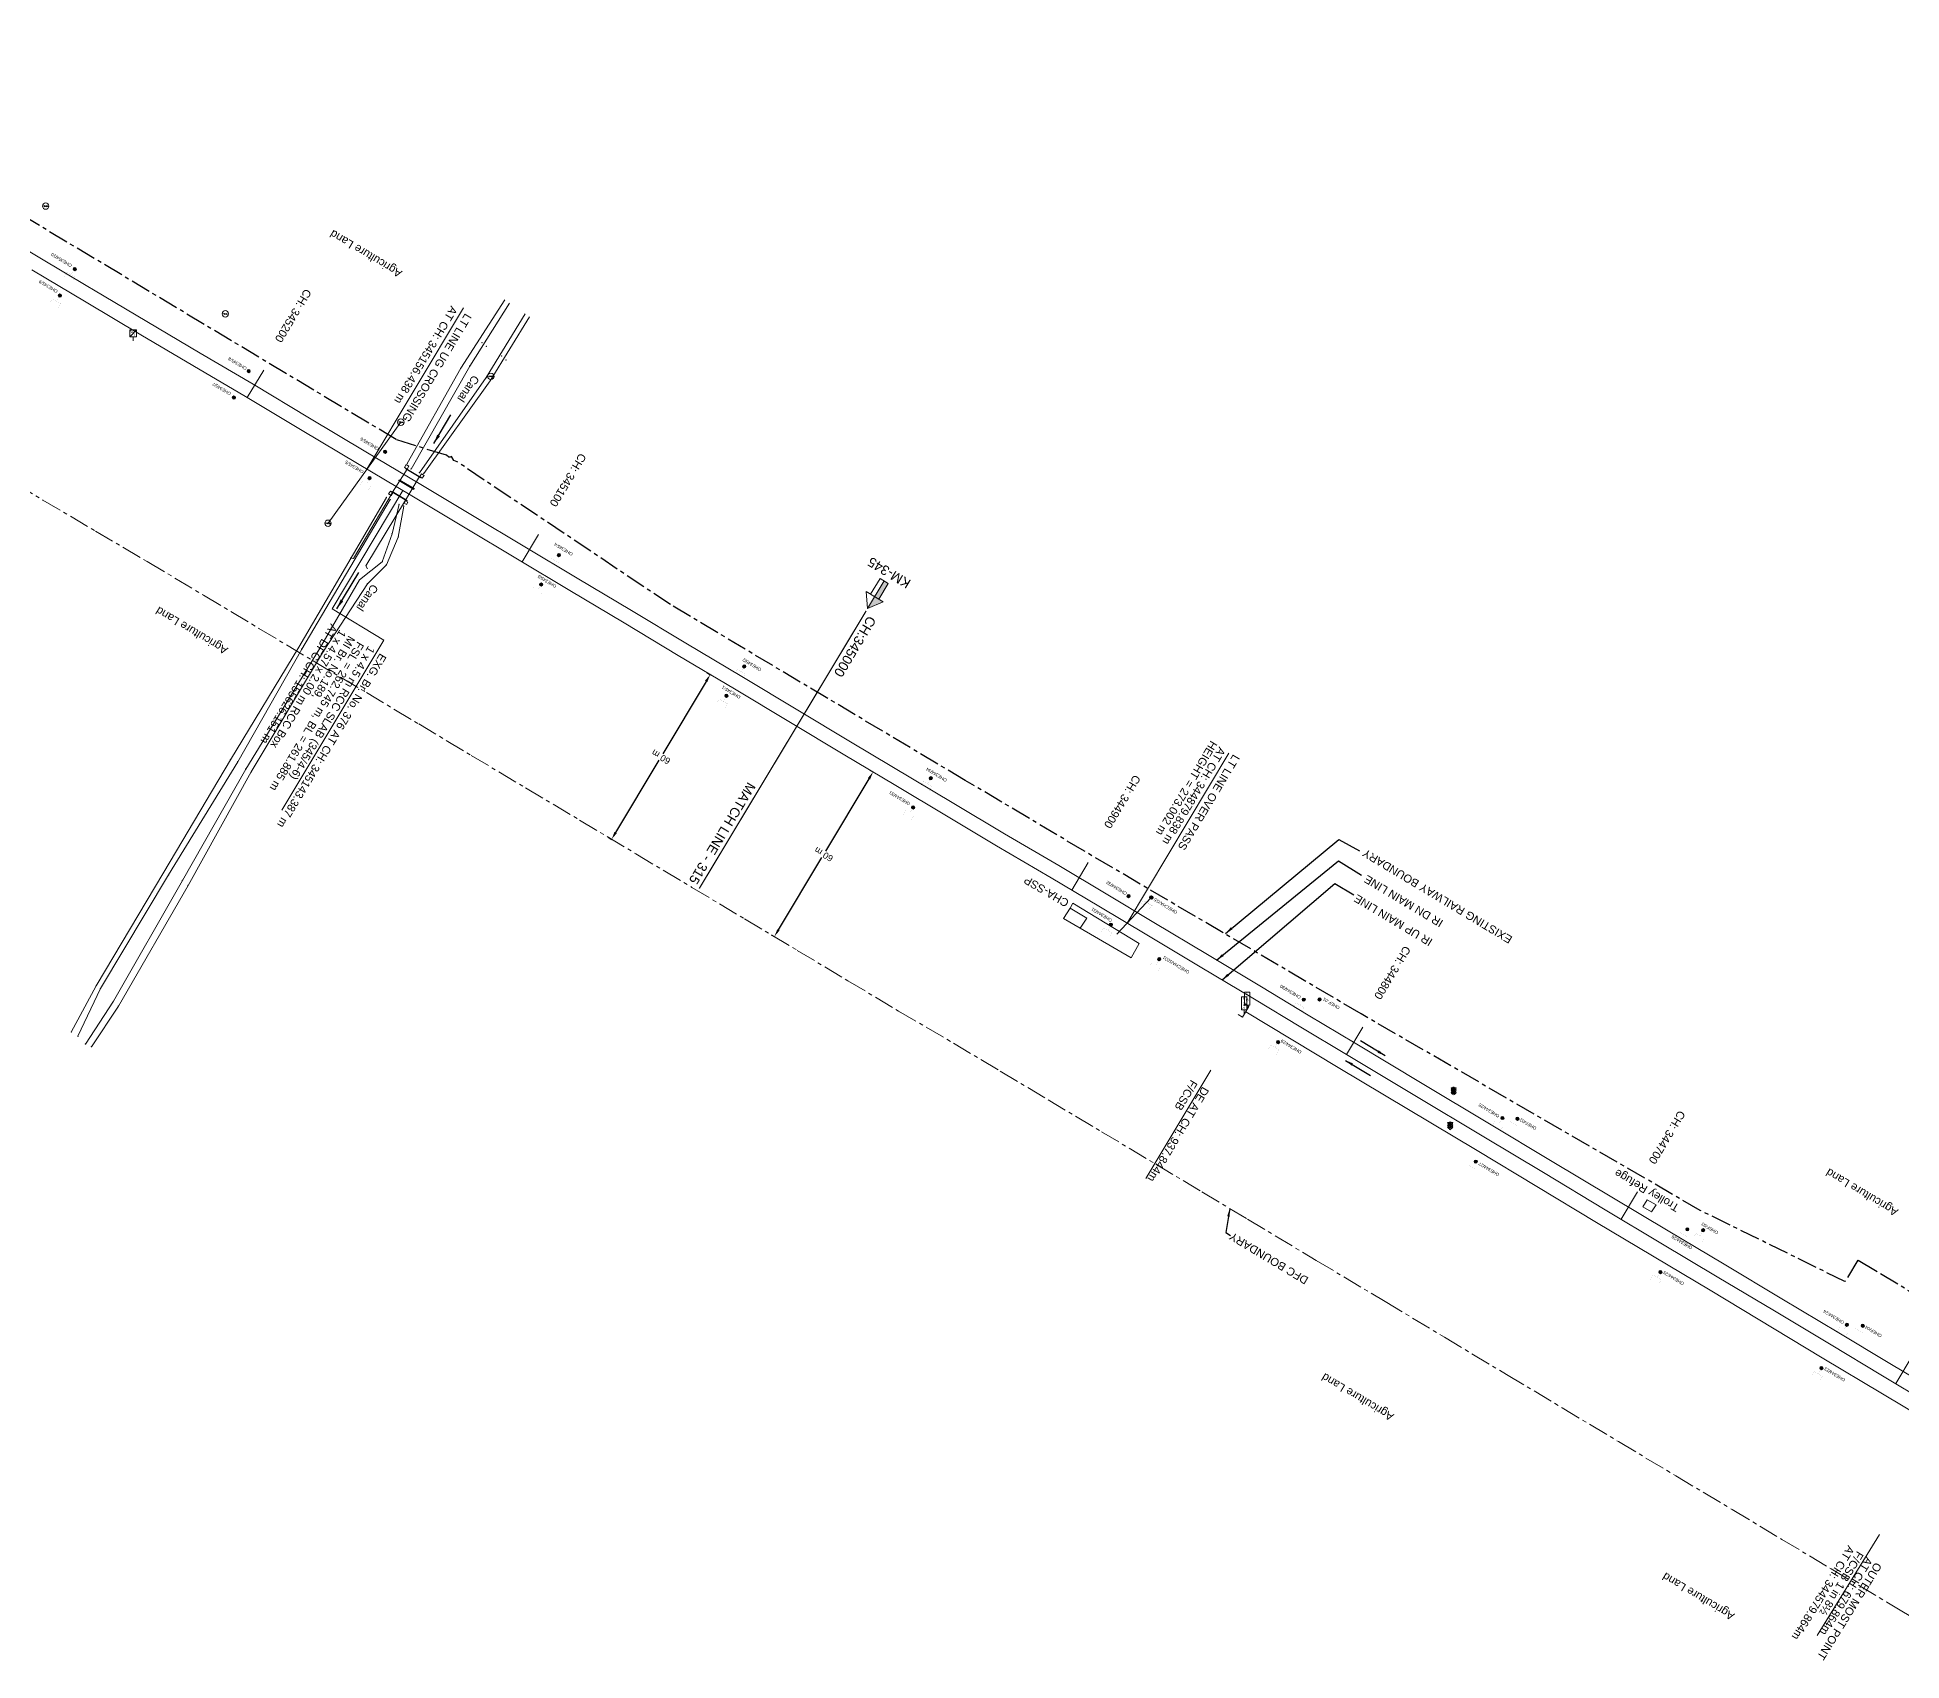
# Model space of a CAD drawing. Header units: metres. Extents: x 593168 to 611286, y 3401475 to 3412398.
# Drawn here: x 606736 to 607319, y 3403799 to 3404306 of the extents above; entities that cross this region are included whole.
import ezdxf
from ezdxf.enums import TextEntityAlignment as Align

# ---------------------------------------------------------------- set-up
doc = ezdxf.new("R2010")
doc.units = ezdxf.units.M
doc.header["$MEASUREMENT"] = 0
doc.linetypes.add('CENTER', pattern=[2, 1.25, -0.25, 0.25, -0.25])
doc.linetypes.add('PHANTOM2', pattern=[1.25, 0.625, -0.125, 0.125, -0.125, 0.125, -0.125])
doc.layers.get('Defpoints').update_dxf_attribs({"lineweight": 0})
for name, color, linetype, lineweight in [('BRIDGE DETAILS PLAN', 7, 'Continuous', 0), ('CANAL BOTTOM', 5, 'Continuous', 0), ('CANAL TOP', 5, 'Continuous', 0), ("CHAWAPAIL STN. SRJ's", 251, 'Continuous', 0), ('Culvert Parapet', 7, 'Continuous', 0), ('DFCC BOUNDARY', 6, 'CENTER', 0), ('Electric Pole', 251, 'Continuous', 0), ('Existing IR Chainage', 7, 'Continuous', 0), ('Existing IR Track', 7, 'Continuous', 0), ('Fence', 251, 'F-LINE', 0), ('Govt buliding', 251, 'Continuous', 0), ('HT & LT DETAILS IN PLAN', 7, 'Continuous', 0), ('KM STONE', 7, 'Continuous', 0), ('OHE MAST', 8, 'Continuous', 0), ('OHE MAST TEXT', 8, 'Continuous', 0), ('PROPOSED DFCC TRACK', 1, 'Continuous', 0), ('PWR_LINE', 134, 'POWER', 0), ('Retaining Wall', 251, 'Continuous', 0), ('SFL', 7, 'Continuous', 0), ('Side Details', 251, 'Continuous', 0), ('Sign Board', 251, 'Continuous', 0), ('SRJ13A', 251, 'Continuous', 0), ('STOP', 251, 'Continuous', 0), ('Text1', 251, 'Continuous', 0), ('Trolley Stand', 251, 'Continuous', 0), ('WL', 7, 'Continuous', 0)]:
    doc.layers.add(name, color=color, linetype=linetype, lineweight=lineweight)
doc.layers.add('Existing Railway Boundary', color=7, linetype='CENTER')
doc.layers.add('MATCH LINE', color=7, linetype='Continuous')
doc.styles.add('CUT-FILL', font='cut-fill.shx', dxfattribs={"height": 2})
doc.styles.get("Standard").update_dxf_attribs({"font": 'arial.ttf'})
doc.styles.add('Style-Arial', font='arial.ttf')
doc.linetypes.add('F-LINE', pattern='A,0.6,["X",Standard,S=0.3,R=0,X=0,Y=-0.15],0.1', length=0.7)
doc.linetypes.add('POWER', pattern='A,10,-0.2,[131,ltypeshp.shx,S=0.4,R=0,X=-0.2,Y=0],-0.2,[131,ltypeshp.shx,S=0.4,R=180,X=1.2,Y=0],-1.2,-0.2,[131,ltypeshp.shx,S=0.4,R=0,X=-0.2,Y=0],-0.2,[131,ltypeshp.shx,S=0.4,R=180,X=1.2,Y=0],-1.2,-0.2,[131,ltypeshp.shx,S=0.4,R=0,X=-0.2,Y=0],-0.2,[131,ltypeshp.shx,S=0.4,R=180,X=1.2,Y=0],-1.2', length=14.8)
doc.dimstyles.new('ISO-25', dxfattribs={"dimtxt": 2.5, "dimasz": 2.5, "dimexe": 1.25, "dimexo": 0.625, "dimtad": 1, "dimtxsty": 'Standard', "dimcen": 2.5, "dimadec": 0, "dimazin": 0, "dimtfac": 1, "dimtmove": 0, "dimatfit": 3, "dimfxl": 1, "dimarcsym": 0})
doc.dimstyles.get("Standard").update_dxf_attribs({"dimtxt": 2.5, "dimasz": 0.18, "dimexe": 0.18, "dimexo": 0.0625, "dimgap": 0.09, "dimtad": 0, "dimtih": 1, "dimtoh": 1, "dimdec": 3, "dimzin": 0, "dimdsep": 46, "dimtxsty": 'Standard', "dimcen": 0.09, "dimaunit": 1, "dimadec": 4, "dimazin": 0, "dimtfac": 1, "dimtdec": 3, "dimtofl": 0, "dimtmove": 0, "dimatfit": 3, "dimfxl": 1, "dimtolj": 1, "dimtzin": 0, "dimarcsym": 0})

# ---------------------------------------------------------------- blocks, each defined once
blk = doc.blocks.new('EP')
blk.add_hatch(color=8).paths.add_polyline_path([(-0.21, -0.05), (-0.21, 0.16), (-0.93, -0.01), (-0.31, 0.07), (-0.31, -0.19), (0.31, 0), (0.31, -0.24), (0.94, -0.01), (0.41, -0.1), (0.43, 0.15)])
at = {"color": 8}
for p, q in [((-0.93, -0.01), (-0.21, 0.16)), ((-0.31, 0.07), (-0.93, -0.01)), ((-0.31, -0.19), (-0.31, 0.07)), ((0.31, 0), (-0.31, -0.19)), ((-0.21, 0.16), (-0.21, -0.05)), ((-0.21, -0.05), (0.43, 0.15)), ((0.31, -0.24), (0.31, 0)), ((0.43, 0.15), (0.41, -0.1)), ((0.94, -0.01), (0.31, -0.24)), ((0.41, -0.1), (0.94, -0.01))]:
    blk.add_line(p, q, dxfattribs=at)
blk.add_circle((0, 0), 1, dxfattribs=at)
blk = doc.blocks.new('SIG')
for color, points in [(1, [(-0.22, 0.42, 0.180295), (-0.01, 0.33, -0.00255), (0.01, 0.33, -0.00255), (0.02, 0.33, 0.180295), (0.23, 0.42, -0.002654), (0.25, 0.44, 0.184495), (0.33, 0.65, 1.000001), (-0.32, 0.65, 0.184495), (-0.24, 0.44, -0.002654)]), (2, [(0.23, -0.23, -0.002654), (0.25, -0.21, 0.184495), (0.33, 0.01, 1.000001), (-0.32, 0.01, 0.184495), (-0.24, -0.21, -0.002654), (-0.22, -0.23, 0.180295), (-0.01, -0.32, -0.00255), (0.01, -0.32, -0.00255), (0.02, -0.32, 0.180295)]), (3, [(0.23, -0.88, -0.002654), (0.25, -0.86, 0.184495), (0.33, -0.64, 1.000001), (-0.32, -0.64, 0.184495), (-0.24, -0.86, -0.002654), (-0.22, -0.88, 0.395599)])]:
    blk.add_hatch(color=color).paths.add_polyline_path(points)
for p, q in [((-0.31, 0.98), (-0.32, -0.9)), ((0.33, -0.9), (0.32, 0.98))]:
    blk.add_line(p, q)
for points in [[(-0.31, 0.98), (-0.81, 0.98, 0.198758), (-0.42, 0.41, 0.003814), (-0.31, 0.39, 0.003814)], [(-0.31, 0.33), (-0.81, 0.33, 0.198758), (-0.42, -0.23, 0.003727), (-0.32, -0.26, 0.003727)], [(0.32, 0.98), (0.82, 0.98, -0.198758), (0.44, 0.41, -0.003814), (0.32, 0.39, -0.003814)], [(0.32, 0.33), (0.82, 0.33, -0.198758), (0.44, -0.23, -0.003727), (0.33, -0.26, -0.003727)], [(-0.32, -0.32), (-0.81, -0.32, 0.198758), (-0.42, -0.88, 0.003639), (-0.32, -0.9)], [(0.33, -0.32), (0.82, -0.32, -0.198758), (0.44, -0.88, -0.003639), (0.33, -0.9)]]:
    blk.add_lwpolyline(points, format="xyb")
for centre, radius, start, end in [((0.01, 0.91), 0.324, 12.40488, 167.59512), ((0.01, 0.81), 0.357, 27.75781, 152.24219), ((0.01, -0.9), 0.324, 181.45715, 358.54285)]:
    blk.add_arc(centre, radius, start, end)
blk = doc.blocks.new('STOP')
at = {"layer": 'SRJ13A'}
blk.add_lwpolyline([(0.84, 5.38), (-0.84, 5.38), (-0.84, 1.32), (0.84, 1.32)], close=True, dxfattribs=at)
blk.add_lwpolyline([(0, 1.32), (0, 0)], dxfattribs=at)
at = {"layer": 'SRJ13A', "style": 'CUT-FILL'}
for s, p in [('P', (0.13, 2.3)), ('O', (0.37, 3.27)), ('S', (0.27, 5.16)), ('T', (0.31, 4.2))]:
    blk.add_text(s, height=0.739, rotation=180, dxfattribs=at).set_placement(p)
blk = doc.blocks.new('WL')
at = {"layer": 'WL'}
for p, q in [((1.07, 3.42), (-1.06, 3.42)), ((-1.06, 3.42), (-1.06, 1.29)), ((-1.06, 1.29), (1.07, 1.29)), ((0, 1.29), (0, 0)), ((1.07, 1.29), (1.07, 3.42))]:
    blk.add_line(p, q, dxfattribs=at)
blk.add_lwpolyline([(-1.06, 1.29), (1.07, 3.42)], dxfattribs=at)
at = {"layer": 'WL', "style": 'CUT-FILL'}
for s, p in [('W', (-0.08, 3.25)), ('L', (0.61, 2.26))]:
    blk.add_text(s, height=0.739, rotation=180, dxfattribs=at).set_placement(p)
blk = doc.blocks.new('KM POST PLAN')
h = blk.add_hatch(color=256)
h.dxf.hatch_style = 1
h.paths.add_polyline_path([(0, -8.5), (-3, -8.5), (-3, -20), (0, -20)])
h.paths.add_polyline_path([(0, -8.5), (0, 0), (-6.3, -8.5)])
for points in [[(0, 0), (-6.3, -8.5), (6.3, -8.5)], [(0, 0), (0, -20)], [(0, 0), (6.3, -8.5)], [(3, -8.5), (3, -20), (-3, -20), (-3, -8.5)]]:
    blk.add_lwpolyline(points)
at = {"style": 'Style-Arial'}
blk.add_attdef('KM-POST', text='', height=6, dxfattribs=at).set_placement((0, -26, -263.9), align=Align.MIDDLE_CENTER)
blk = doc.blocks.new('OHE MAST')
h = blk.add_hatch(color=256)
h.dxf.hatch_style = 1
edge = h.paths.add_edge_path()
edge.add_arc((0, 0), 0.514, 0, 360)
at = {"const_width": 0.01}
for points in [[(1.5, 3.5), (1.5, 2), (-1.5, 2), (-1.5, 3.5)], [(0, 2), (0, 0)]]:
    blk.add_lwpolyline(points, dxfattribs=at)
blk.add_circle((0, 0), 0.514)
blk = doc.blocks.new('*D154')
at = {"layer": 'Defpoints', "color": 0, "linetype": 'ByBlock', "ltscale": 5, "transparency": 16777216}
for p in [(606996.28, 3404077.23), (606997.37, 3404076.58), (606965.45, 3404025.75)]:
    blk.add_point(p, dxfattribs=at)
at = {"layer": 'DFCC BOUNDARY', "color": 0, "linetype": 'ByBlock', "lineweight": -2, "ltscale": 5, "transparency": 16777216}
for p, q in [((606996.08, 3404074.43), (606982.54, 3404051.82)), ((606996.39, 3404077.16), (606997.47, 3404076.51)), ((606967.82, 3404027.25), (606981.36, 3404049.86)), ((606965.56, 3404025.69), (606966.64, 3404025.04))]:
    blk.add_line(p, q, dxfattribs=at)
at = {"layer": 'DFCC BOUNDARY', "color": 0, "linetype": 'ByBlock', "ltscale": 5, "transparency": 16777216}
for points in [[(606995.72, 3404074.65), (606996.44, 3404074.22), (606997.37, 3404076.58)], [(606967.46, 3404027.46), (606968.17, 3404027.04), (606966.53, 3404025.11)]]:
    blk.add_solid(points, dxfattribs=at)
at = {"layer": 'DFCC BOUNDARY', "color": 0, "linetype": 'ByBlock', "ltscale": 5, "transparency": 16777216, "insert": (606981.95, 3404050.84), "char_height": 2, "attachment_point": 5, "rotation": 149, "style": 'Style-Arial'}
blk.add_mtext('\\A1;60 m', dxfattribs=at)
blk = doc.blocks.new('TerminatorOpen_0.5')
at = {"color": 0, "linetype": 'ByBlock', "lineweight": -2}
for q in [(-1, 0.25), (-1, 0), (-1, -0.25)]:
    blk.add_line((0, 0), q, dxfattribs=at)
blk = doc.blocks.new('*D155')
at = {"layer": 'Defpoints', "color": 0, "linetype": 'ByBlock', "ltscale": 5, "transparency": 16777216}
for p in [(606945.3, 3404107.74), (606946.52, 3404107.01), (606914.49, 3404056.26)]:
    blk.add_point(p, dxfattribs=at)
at = {"layer": 'DFCC BOUNDARY', "color": 0, "linetype": 'ByBlock', "lineweight": -2, "ltscale": 5, "transparency": 16777216}
for p, q in [((606945.23, 3404104.87), (606931.7, 3404082.25)), ((606945.4, 3404107.68), (606946.62, 3404106.95)), ((606916.99, 3404057.67), (606930.52, 3404080.29)), ((606914.59, 3404056.19), (606915.81, 3404055.46))]:
    blk.add_line(p, q, dxfattribs=at)
at = {"layer": 'DFCC BOUNDARY', "color": 0, "linetype": 'ByBlock', "ltscale": 5, "transparency": 16777216}
for points in [[(606944.88, 3404105.08), (606945.59, 3404104.65), (606946.52, 3404107.01)], [(606916.63, 3404057.89), (606917.35, 3404057.46), (606915.71, 3404055.53)]]:
    blk.add_solid(points, dxfattribs=at)
at = {"layer": 'DFCC BOUNDARY', "color": 0, "linetype": 'ByBlock', "ltscale": 5, "transparency": 16777216, "insert": (606931.11, 3404081.27), "char_height": 2, "attachment_point": 5, "rotation": 149, "style": 'Style-Arial'}
blk.add_mtext('\\A1;60 m', dxfattribs=at)

msp = doc.modelspace()

# ---------------------------------------------------------------- linework, layer by layer
at = {"layer": 'BRIDGE DETAILS PLAN', "lineweight": 13}
msp.add_lwpolyline([(606850.4887, 3404164.4465), (606828.4361, 3404127.5706), (606844.5321, 3404117.7614), (606812.7417, 3404064.6021)], dxfattribs=at)
at = {"layer": 'CANAL BOTTOM'}
for points in [[(606853.0886, 3404171.1836, 262.7101), (606871.3907, 3404203.3464, 262.4432), (606883.8477, 3404223.0271, 262.4676)], [(606855.6864, 3404170.035, 262.6491), (606876.5534, 3404199.7779, 262.5462), (606888.7017, 3404219.6741, 262.4959)], [(606846.5563, 3404161.6711, 262.2623), (606818.9348, 3404114.9257, 262.4632), (606798.9259, 3404079.732, 262.3012), (606777.3161, 3404044.3999, 261.9603), (606756.0376, 3404008.874, 262.4892), (606749.0021, 3403994.0158, 262.3152)], [(606751.3481, 3403991.5593, 262.2683), (606760.083, 3404004.9279, 262.2523), (606781.6394, 3404042.6789, 262.1963), (606801.4487, 3404077.4698, 262.2413), (606824.4342, 3404115.0693, 262.3842), (606837.0037, 3404136.6225, 262.3722), (606844.0501, 3404142.2102, 262.4552), (606847.1526, 3404150.9812, 262.5292), (606849.3148, 3404160.2149, 262.0113)]]:
    msp.add_polyline3d(points, dxfattribs=at)
for p in [(606876.5959, 3404209.5365, 262.5108), (606871.391, 3404203.346, 262.443), (606881.3909, 3404206.5195, 262.4938), (606876.553, 3404199.778, 262.546), (606853.089, 3404171.184, 262.71), (606855.686, 3404170.035, 262.649), (606846.556, 3404161.671, 262.262), (606849.315, 3404160.215, 262.011), (606847.153, 3404150.981, 262.529), (606844.05, 3404142.21, 262.455), (606837.004, 3404136.622, 262.372), (606824.434, 3404115.069, 262.384), (606818.935, 3404114.926, 262.463), (606798.926, 3404079.732, 262.301), (606801.449, 3404077.47, 262.241), (606777.316, 3404044.4, 261.96), (606781.639, 3404042.679, 262.196), (606756.038, 3404008.874, 262.489), (606760.083, 3404004.928, 262.252), (606749.002, 3403994.016, 262.315), (606751.348, 3403991.559, 262.268)]:
    msp.add_point(p, dxfattribs=at)
at = {"layer": 'CANAL TOP'}
for points in [[(606851.847, 3404172.9638, 263.8038), (606868.5769, 3404202.6731, 263.283), (606882.3429, 3404224.0667, 263.3042)], [(606890.0961, 3404218.7108, 263.3865), (606877.7437, 3404198.7348, 263.4279), (606856.9989, 3404169.8216, 263.8868)], [(606746.9285, 3403995.3161, 263.078), (606754.6742, 3404009.7292, 263.217), (606775.85, 3404045.3012, 263.108), (606796.6219, 3404080.3647, 264.2857), (606817.9819, 3404115.5427, 263.077), (606845.3749, 3404162.3319, 263.5609)], [(606850.7577, 3404159.6123, 263.7478), (606849.0811, 3404149.957, 263.6169), (606845.3456, 3404141.2798, 263.3709), (606839.4455, 3404135.3742, 263.131), (606825.7169, 3404114.2536, 263.3199), (606803.1258, 3404076.5786, 263.149), (606783.4351, 3404041.1008, 263.158), (606761.7057, 3404003.4121, 263.225), (606753.2171, 3403990.7047, 263.124)]]:
    msp.add_polyline3d(points, dxfattribs=at)
for p in [(606875.2499, 3404210.6295, 263.3448), (606868.577, 3404202.673, 263.283), (606882.7079, 3404205.2785, 263.3908), (606877.744, 3404198.735, 263.428), (606851.847, 3404172.964, 263.804), (606856.999, 3404169.822, 263.887), (606845.375, 3404162.332, 263.561), (606850.758, 3404159.612, 263.748), (606849.081, 3404149.957, 263.617), (606845.346, 3404141.28, 263.371), (606839.445, 3404135.374, 263.131), (606817.982, 3404115.543, 263.077), (606825.717, 3404114.254, 263.32), (606796.622, 3404080.365, 264.286), (606803.126, 3404076.579, 263.149), (606775.85, 3404045.301, 263.108), (606783.435, 3404041.101, 263.158), (606754.674, 3404009.729, 263.217), (606761.656, 3404003.47, 263.225), (606746.928, 3403995.316, 263.078), (606753.217, 3403990.705, 263.124)]:
    msp.add_point(p, dxfattribs=at)
at = {"layer": "CHAWAPAIL STN. SRJ's", "lineweight": 13, "flags": 128}
for points in [[(607102.8612, 3403983.4422), (607082.5366, 3403949.5198)], [(607311.7307, 3403838.378), (607292.2085, 3403806.7946)]]:
    msp.add_lwpolyline(points, dxfattribs=at)
at = {"layer": 'Culvert Parapet'}
for points in [[(606853.9398, 3404164.8979, 264.4976), (606849.2455, 3404167.6944, 264.5076), (606849.2052, 3404167.613, 264.5136), (606853.8995, 3404164.8166, 264.5136)], [(606849.3645, 3404167.8462, 264.5216), (606849.3131, 3404167.7632, 264.5356), (606853.9912, 3404164.981, 264.5316), (606854.0431, 3404165.0649, 264.5316)], [(606851.4377, 3404171.3763, 264.5196), (606856.1137, 3404168.5643, 264.5196), (606856.0866, 3404168.4936, 264.5266), (606851.4107, 3404171.3056, 264.5266)], [(606847.1088, 3404164.1328, 264.5206), (606851.8238, 3404161.3608, 264.5276), (606851.7709, 3404161.2816, 264.5276), (606847.0559, 3404164.0536, 264.5276)]]:
    msp.add_polyline3d(points, close=True, dxfattribs=at)
at = {"layer": 'DFCC BOUNDARY', "ltscale": 5}
msp.add_lwpolyline([(606720.8209, 3404171.7948), (606738.032, 3404161.5049), (606754.4588, 3404151.8286), (606770.6828, 3404142.2717), (606788.2286, 3404131.7739), (606805.5464, 3404121.4125), (606822.4766, 3404111.2879), (606839.1257, 3404101.3314), (606855.4631, 3404091.5513), (606871.8621, 3404081.7343), (606888.8332, 3404071.5938), (606905.7134, 3404061.5076), (606923.2588, 3404051.008), (606940.8076, 3404040.5065), (606957.2155, 3404030.6871), (606973.682, 3404020.8228), (606989.5023, 3404011.3549), (607005.3469, 3404001.8725), (607022.4677, 3403991.8537), (607037.0785, 3403983.1129), (607052.0493, 3403974.1564), (607068.7404, 3403964.1743), (607085.6398, 3403954.0672), (607100.1048, 3403945.3761), (607114.343, 3403936.8211), (607135.7938, 3403923.9723), (607157.2705, 3403911.1079), (607175.8524, 3403899.956), (607195.2337, 3403888.3243), (607212.5764, 3403877.9315), (607230.2018, 3403867.3693), (607248.0969, 3403856.6673), (607265.7572, 3403846.1057), (607281.2413, 3403836.8167), (607296.6244, 3403827.5882), (607314.0229, 3403817.1971), (607317.1885, 3403815.2975), (607330.6606, 3403807.2131)], dxfattribs=at)
at = {"layer": 'Existing IR Chainage', "color": 7, "linetype": 'Continuous', "lineweight": 13, "flags": 128}
for points in [[(606807.0409, 3404202.0908), (606801.9067, 3404193.5095)], [(606892.858, 3404150.7496), (606887.7217, 3404142.1695)], [(606981.2456, 3404103.7109), (606973.5427, 3404090.8398)], [(607064.5797, 3404048.2306), (607059.4459, 3404039.649)], [(607150.3698, 3403996.8384), (607145.2312, 3403988.2597)], [(607236.139, 3403945.4181), (607230.9987, 3403936.8404)], [(607321.9336, 3403894.035), (607316.7893, 3403885.4598)]]:
    msp.add_lwpolyline(points, dxfattribs=at)
at = {"layer": 'Existing IR Track', "color": 0, "lineweight": 15, "flags": 128}
for points in [[(607329.6373, 3403882.9976), (607314.4109, 3403892.1216), (607298.9853, 3403901.365), (607281.196, 3403912.0126), (607263.2503, 3403922.7539), (607245.7162, 3403933.2433), (607228.1195, 3403943.7703), (607209.0107, 3403955.2226), (607189.9119, 3403966.6689), (607168.9044, 3403979.2562), (607147.9066, 3403991.8377), (607133.2853, 3404000.6178), (607118.6892, 3404009.3827), (607101.8229, 3404019.4901), (607085.0603, 3404029.5353), (607070.19, 3404038.4603), (607055.3849, 3404047.3463), (607038.4479, 3404057.235), (607022.6227, 3404066.7002), (606990.3534, 3404086.0148), (606973.8707, 3404095.8774), (606956.3731, 3404106.3499), (606938.8611, 3404116.831), (606921.9173, 3404126.9614), (606904.9677, 3404137.0952), (606888.5907, 3404146.8965), (606872.2342, 3404156.6856), (606855.5826, 3404166.6495), (606838.9525, 3404176.6006), (606821.3431, 3404187.1261), (606803.7179, 3404197.6609), (606787.2278, 3404207.3984), (606753.9053, 3404227.1412), (606752.13, 3404228.1964), (606737.111, 3404237.1766), (606720.2724, 3404247.2487)], [(607327.4402, 3403879.0702), (607312.1075, 3403888.2684), (607296.5881, 3403897.5786), (607278.8925, 3403908.1613), (607260.9973, 3403918.8633), (607243.4181, 3403929.3978), (607226.0755, 3403939.7906), (607206.7278, 3403951.4021), (607188.1459, 3403962.5541), (607166.6254, 3403975.4447), (607145.2096, 3403988.2726), (607131.0063, 3403996.8065), (607116.489, 3404005.5292), (607099.5371, 3404015.6676), (607082.8452, 3404025.6502), (607067.8825, 3404034.6019), (607053.0219, 3404043.4921), (607035.9053, 3404053.5085), (607020.3138, 3404062.8394), (607004.4934, 3404072.3073), (606988.0495, 3404082.1581), (606971.619, 3404091.9911), (606954.0687, 3404102.4935), (606936.5233, 3404112.993), (606919.6089, 3404123.0997), (606902.6378, 3404133.2402), (606886.2811, 3404143.0319), (606869.9437, 3404152.812), (606853.2714, 3404162.7824), (606836.3412, 3404172.907), (606819.0343, 3404183.2619), (606801.3124, 3404193.865), (606784.9115, 3404203.5261), (606768.6531, 3404213.1032), (606751.6097, 3404223.2928), (606734.6216, 3404233.4494)]]:
    msp.add_lwpolyline(points, dxfattribs=at)
at = {"layer": 'Existing IR Track', "color": 0, "flags": 128}
for points in [[(607111.4443, 3404000.8065), (607112.784, 3404000.0038), (607114.7559, 3404003.295), (607113.4162, 3404004.0977)], [(607331.5395, 3403871.0433), (607293.8661, 3403893.5287), (607258.8116, 3403914.642), (607223.3045, 3403935.8333), (607186.0306, 3403958.2807), (607142.6682, 3403984.2581), (607113.77, 3404001.6494)]]:
    msp.add_lwpolyline(points, dxfattribs=at)
at = {"layer": 'Existing Railway Boundary', "ltscale": 5}
for points in [[(607300.9292, 3403917.3459), (607255.7513, 3403939.5871), (607149.7997, 3404000.993), (607063.3879, 3404051.7853), (607026.1732, 3404073.9067), (606934.104, 3404128.8287), (606867.4164, 3404173.4685), (606866.4237, 3404173.8929), (606865.6608, 3404175.156), (606865.2849, 3404174.9186), (606864.8437, 3404174.9168), (606864.0786, 3404175.4747), (606848.438, 3404180.3848), (606638.9131, 3404306.0748)], [(607385.7139, 3403875.6061), (607375.3991, 3403881.7936), (607358.6952, 3403891.8174), (607341.2919, 3403902.2114), (607325.9819, 3403911.3959), (607310.4466, 3403920.7156), (607304.9288, 3403924.0155), (607300.9292, 3403917.3459)]]:
    msp.add_lwpolyline(points, dxfattribs=at)
at = {"layer": 'Fence'}
msp.add_lwpolyline([(607058.8944, 3404033.977), (607059.7477, 3404035.6145), (607080.5115, 3404022.9925), (607078.0119, 3404018.4805), (607062.029, 3404027.7591)], dxfattribs=at)
at = {"layer": 'Govt buliding', "color": 7, "lineweight": 0}
msp.add_polyline3d([(607064.1086, 3404030.9127, 263.3639), (607062.029, 3404027.7591, 263.3959), (607056.8148, 3404030.8233, 267.1708), (607058.8944, 3404033.977, 267.1388)], close=True, dxfattribs=at)
at = {"layer": 'HT & LT DETAILS IN PLAN', "lineweight": 13, "flags": 128}
for points in [[(606839.289, 3404171.1441), (606869.4384, 3404221.5592)], [(606839.289, 3404171.1441), (606869.4384, 3404221.5592)], [(607076.748, 3404029.298), (607108.5169, 3404082.3999)], [(607076.748, 3404029.298), (607108.5169, 3404082.3999)]]:
    msp.add_lwpolyline(points, dxfattribs=at)
at = {"layer": 'MATCH LINE', "linetype": 'PHANTOM2', "ltscale": 15, "const_width": 0.4}
msp.add_lwpolyline([(606995.2012, 3404126.8578), (606943.0789, 3404040.145)], dxfattribs=at)
at = {"layer": 'PROPOSED DFCC TRACK', "linetype": 'Continuous', "flags": 128}
for points, elevation in [([(606847.2986, 3404163.9109), (606835.1055, 3404143.28), (606834.0615, 3404143.4136)], 264.0277), ([(606851.3182, 3404161.4237), (606838.9035, 3404140.9282), (606839.4806, 3404140.048)], 263.5559)]:
    msp.add_lwpolyline(points, dxfattribs=dict(at, elevation=elevation))
at = {"layer": 'PWR_LINE', "elevation": 265.1694, "flags": 128}
msp.add_lwpolyline([(606827.1269, 3404154.2571), (606849.8702, 3404185.8369)], dxfattribs=at)
msp.add_lwpolyline([(606827.1269, 3404154.2571), (606849.8702, 3404185.8369)], dxfattribs=at)
at = {"layer": 'PWR_LINE', "flags": 128}
msp.add_lwpolyline([(607073.5365, 3404025.9143), (607084.2018, 3404037.3601)], dxfattribs=at)
msp.add_lwpolyline([(607073.5365, 3404025.9143), (607084.2018, 3404037.3601)], dxfattribs=at)
at = {"layer": 'Retaining Wall'}
for points in [[(606851.552, 3404172.6073, 264.1067), (606852.3747, 3404172.1271, 264.1327), (606851.8348, 3404171.202, 264.1137), (606851.0118, 3404171.6824, 264.1137)], [(606857.1028, 3404169.2002, 264.1187), (606856.3635, 3404169.7028, 264.1257), (606855.7644, 3404168.8301, 264.1247), (606856.5037, 3404168.3275, 264.1247)], [(606846.0457, 3404163.4578, 264.1157), (606846.8242, 3404162.9034, 264.1557), (606847.4037, 3404163.745, 264.1627), (606846.6245, 3404164.3, 264.1627)], [(606851.6012, 3404160.1044, 264.0277), (606850.9068, 3404160.537, 264.0287), (606851.3504, 3404161.292, 264.0287), (606852.0449, 3404160.8594, 264.0287)]]:
    msp.add_polyline3d(points, close=True, dxfattribs=at)
at = {"layer": 'SFL'}
for points in [[(606847.3082, 3404163.9261, 264.0267), (606851.8887, 3404171.1986, 263.5649)], [(606855.7297, 3404168.8962, 263.5549), (606851.3182, 3404161.4237, 263.5559)]]:
    msp.add_polyline3d(points, dxfattribs=at)
at = {"layer": 'Trolley Stand'}
msp.add_polyline3d([(607237.7921, 3403940.6688, 264.3456), (607240.5548, 3403939.0901, 264.3426), (607241.9491, 3403941.3334, 264.3576), (607239.1864, 3403942.9121, 264.3576)], close=True, dxfattribs=at)

# ---------------------------------------------------------------- block references
at = {"layer": 'Electric Pole', "xscale": 0.9997078269144579, "yscale": 0.9997078269144579, "zscale": 0.9997078269144579}
for p in [(606738.9226, 3404253.3428, 265.5763), (606795.033, 3404219.6715, 267.5487), (606877.9794, 3404200.1489, 265.9472), (606849.8702, 3404185.8369, 265.0854), (606827.1269, 3404154.2571, 265.1694)]:
    msp.add_blockref('EP', p, dxfattribs=at)
at = {"layer": 'KM STONE', "xscale": 0.5, "yscale": 0.5, "zscale": 0.5, "rotation": 148.9903102435466}
msp.add_blockref('KM POST PLAN', (606995.6787, 3404127.6522), dxfattribs=at).add_auto_attribs({'KM-POST': 'KM-345'})
at = {"layer": 'OHE MAST', "rotation": 149.0208306544456}
for p in [(606748.0019, 3404233.6746), (606743.3666, 3404225.3947), (606802.342, 3404201.8079), (606797.7067, 3404193.528), (606844.9633, 3404176.5993), (606840.1103, 3404168.3565), (606899.2358, 3404144.2996), (606893.6731, 3404135.1224), (606957.1195, 3404109.5357), (606951.5569, 3404100.3585), (607015.3862, 3404074.6116), (607009.8832, 3404065.468), (607077.1689, 3404037.7598), (607084.2018, 3404037.3601), (607084.3376, 3404037.2947), (607071.6496, 3404028.8535), (607086.7322, 3404018.083), (607131.8923, 3404005.4223), (607136.8518, 3404005.4846), (607123.8841, 3403992.1562), (607193.9395, 3403968.4518), (607198.6119, 3403968.238), (607185.605, 3403954.8181), (607251.6968, 3403933.6764), (607256.6345, 3403933.3946), (607243.2767, 3403920.3154), (607301.5542, 3403903.8485), (607306.4918, 3403903.5667), (607293.588, 3403890.3315)]:
    msp.add_blockref('OHE MAST', p, dxfattribs=at)
at = {"layer": 'Sign Board', "xscale": 0.9997078269170317, "yscale": 0.9997078269170317, "zscale": 0.9997078269170317}
for p in [(607178.6947, 3403976.8836, 264.6046), (607177.6427, 3403966.033, 264.4676)]:
    msp.add_blockref('SIG', p, dxfattribs=at)
at = {"layer": 'STOP', "xscale": 0.9997078269170317, "yscale": 0.9997078269170317, "zscale": 0.9997078269170317}
for p in [(607113.3154, 3404000.8942, 264.1937), (607114.2291, 3404002.4018, 264.1607)]:
    msp.add_blockref('STOP', p, dxfattribs=at)
at = {"layer": 'WL', "xscale": 0.9997078269144579, "yscale": 0.9997078269144579, "zscale": 0.9997078269144579}
msp.add_blockref('WL', (606766.2292, 3404211.2292, 266.7909), dxfattribs=at)

# ---------------------------------------------------------------- texts
at = {"layer": 'BRIDGE DETAILS PLAN', "color": 10, "style": 'Style-Arial'}
for s, p in [('AT DFC CH: 155626.151 m ', (606828.0166, 3404123.0532)), ('1 x 4.57 x 2.00 m RCC Box', (606830.8012, 3404121.2046)), ('MI Br. No.189, ', (606833.5857, 3404119.356))]:
    msp.add_text(s, height=2.5, rotation=239, dxfattribs=at).set_placement(p)
at = {"layer": 'BRIDGE DETAILS PLAN', "style": 'Style-Arial'}
for s, p in [('FSL = 262.745 m, BL = 261.885 m ', (606836.3703, 3404117.5074)), ('1 x 4.5 m RCC SLAB (345/4-6)', (606839.7497, 3404116.1176)), ('EXG. Br. No. 376 AT CH: 345143.387 m', (606843.3796, 3404113.8382))]:
    msp.add_text(s, height=2.5, rotation=239, dxfattribs=at).set_placement(p)
at = {"layer": 'CANAL BOTTOM'}
msp.add_text('Canal', height=2.5, rotation=235.8459238, dxfattribs=at).set_placement((606872.4822, 3404200.738, 156.3491))
at = {"layer": 'CANAL TOP'}
msp.add_text('Canal', height=2.5, rotation=235.8459238, dxfattribs=at).set_placement((606840.9203, 3404135.4589, 156.3202))
at = {"layer": "CHAWAPAIL STN. SRJ's", "lineweight": 13, "char_height": 2.5, "attachment_point": 4, "style": 'Style-Arial'}
for s, insert, width, rotation, line_spacing_factor in [('\\pxsm1;DE AT CH: 937.844m \\PF/CSB', (607099.5554, 3403978.8872), 48.267487, 239.0721581, 0.648), ('OUTER MOST POINT AT CH: 679.864m\\PF/CSB 1 in 8½\\PAT CH: 344579.864m', (607307.2444, 3403831.8389), 36.049708, 238.2791798, 0.8)]:
    msp.add_mtext(s, dxfattribs=dict(at, insert=insert, width=width, rotation=rotation, line_spacing_factor=line_spacing_factor))
at = {"layer": 'DFCC BOUNDARY', "linetype": 'Continuous', "ltscale": 5}
msp.add_text('DFC BOUNDARY', height=2.5, rotation=149, dxfattribs=at).set_placement((607109.0017, 3403931.788, 613.7163), align=Align.MIDDLE_RIGHT)
at = {"layer": 'Existing IR Chainage', "color": 7, "lineweight": 0, "attachment_point": 6, "style": 'Style-Arial'}
for s, insert, char_height, rotation, line_spacing_factor in [('CH: 345200', (606811.4601, 3404211.1), 2.5, 239.1076361, 0.60036), ('CH: 345100', (606897.2793, 3404159.7577), 2.5, 239.093813, 0.60036), ('CH:345000', (606986.285, 3404106.6326), 3, 239.1012408, 0.6003), ('CH: 344900', (607070.4242, 3404059.274), 2.5, 239.1102329, 0.60036), ('CH: 344800', (607154.7935, 3404005.8454), 2.5, 239.0786978, 0.60036), ('CH: 344700', (607240.5645, 3403954.4242), 2.5, 239.0673013, 0.60036)]:
    msp.add_mtext(s, dxfattribs=dict(at, insert=insert, char_height=char_height, rotation=rotation, line_spacing_factor=line_spacing_factor))
at = {"layer": 'Existing IR Track', "color": 7, "lineweight": -3}
for s, p in [('IR DN MAIN LINE', (607151.1117, 3404043.3867)), ('IR UP MAIN LINE', (607147.9531, 3404037.3728))]:
    msp.add_text(s, height=2.5, rotation=149, dxfattribs=at).set_placement(p, align=Align.MIDDLE_RIGHT)
at = {"layer": 'Existing Railway Boundary', "linetype": 'Continuous', "ltscale": 5}
msp.add_text('EXISTING RAILWAY BOUNDARY', height=2.5, rotation=149, dxfattribs=at).set_placement((607151.2187, 3404052.6188, 613.7163), align=Align.RIGHT)
at = {"layer": 'HT & LT DETAILS IN PLAN', "style": 'Style-Arial'}
for s, rotation, p in [('AT CH: 345156.438 m', 239.1196858, (606865.5467, 3404222.3581)), ('AT CH: 345156.438 m', 239.1196858, (606865.5467, 3404222.3581)), ('LT LINE UG CROSSING', 239.1196858, (606869.9692, 3404220.0114)), ('LT LINE UG CROSSING', 239.1196858, (606869.9692, 3404220.0114)), ('HEIGHT = 273.002 m', 239.10948, (607102.8804, 3404086.5562)), ('HEIGHT = 273.002 m', 239.10948, (607102.8804, 3404086.5562)), ('AT CH: 344879.838 m', 239.10948, (607105.4655, 3404084.6037)), ('AT CH: 344879.838 m', 239.10948, (607105.4655, 3404084.6037)), ('LT LINE OVER PASS', 239.10948, (607109.8876, 3404082.2563)), ('LT LINE OVER PASS', 239.10948, (607109.8876, 3404082.2563))]:
    msp.add_text(s, height=2.5, rotation=rotation, dxfattribs=at).set_placement(p)
at = {"layer": 'MATCH LINE', "linetype": 'Continuous'}
msp.add_text('MATCH LINE - 315', height=3, rotation=239.0346667, dxfattribs=at).set_placement((606958.2756, 3404073.6171))
at = {"layer": 'OHE MAST TEXT'}
for s, p in [('OHE354/10', (606747.2499, 3404235.0226, 267.42)), ('OHE345/9', (606742.8048, 3404226.9715, 267.573)), ('OHE345/8', (606801.864, 3404202.8845, 267.69)), ('OHE345/7', (606796.962, 3404194.991, 267.843)), ('OHE345/6', (606843.1179, 3404177.8059, 267.659)), ('OHE345/5', (606838.3886, 3404170.5877, 267.812)), ('OHE345/4', (606903.7139, 3404144.8933, 267.715)), ('OHE345/3', (606898.5946, 3404134.8402, 264.167)), ('OHE345/2', (606962.5806, 3404108.8258, 267.604)), ('OHE345/1', (606956.1004, 3404100.2097, 264.056)), ('OHE344/34', (607020.5652, 3404074.2514, 267.709)), ('OHE344/33', (607009.1295, 3404066.8796, 267.581)), ('OHE344/32', (607076.7933, 3404038.8558, 264.05)), ('OHE344/31', (607072.1669, 3404030.4793, 263.913)), ('OHECHA/G5', (607092.513, 3404032.9782, 264.307)), ('OHECHA/1031', (607096.303, 3404014.2971, 263.92)), ('OHE344/30', (607131.1011, 3404006.444, 264.129)), ('OHEF.01', (607143.2277, 3404003.1744, 267.573)), ('OHE344/29', (607131.3411, 3403989.3076, 264.115)), ('OHE344/28', (607193.125, 3403969.36, 264.058)), ('OHEF/02', (607204.715, 3403965.4766, 263.924)), ('OHE344/27', (607193.1222, 3403950.9932, 264.105)), ('OHEF/03', (607261.4698, 3403932.9067, 264.001)), ('OHE344/26', (607253.3664, 3403928.1921, 264.078)), ('OHE344/25', (607250.781, 3403916.9994, 264.11)), ('OHE344/24', (607300.8054, 3403904.8645, 264.058)), ('OHEF/04', (607312.5706, 3403900.692, 263.981)), ('OHE344/23', (607301.1269, 3403886.8962, 264.173))]:
    msp.add_text(s, height=1, rotation=149, dxfattribs=at).set_placement(p)
at = {"layer": 'Side Details'}
for p in [(606850.4891, 3404232.9604, 156.3202), (606796.0837, 3404115.2358, 156.3202), (607317.7841, 3403939.7346, 156.3202), (607160.2348, 3403875.7898, 156.3202), (607266.6898, 3403813.5027, 156.3202)]:
    msp.add_text('Agriculture Land', height=2.5, rotation=149, dxfattribs=at).set_placement(p)
at = {"layer": 'Text1', "color": 7}
msp.add_text('CHA-SSP', height=2.5, rotation=149.7220732, dxfattribs=at).set_placement((607058.8204, 3404036.3526, 421.5716))
msp.add_text('CHA-SSP', height=2.5, rotation=149.7220732, dxfattribs=at).set_placement((607058.8204, 3404036.3526, 421.5716))
at = {"layer": 'Text1'}
msp.add_text('Trolley Refuge', height=2.5, rotation=149.7220732, dxfattribs=at).set_placement((607249.4469, 3403941.1373, 258.8123))
msp.add_text('Trolley Refuge', height=2.5, rotation=149.7220732, dxfattribs=at).set_placement((607249.4469, 3403941.1373, 258.8123))

# ---------------------------------------------------------------- dimensions: what is measured, and where the dimension line sits
at = {"layer": 'DFCC BOUNDARY', "linetype": 'ByBlock', "ltscale": 5}
for p1, p2, distance, picture, middle in [((606914.4861, 3404056.2578), (606945.296, 3404107.7432), -1.4229, '*D155', (606931.1121, 3404081.2699)), ((606965.4487, 3404025.7549), (606996.2827, 3404077.226), -1.263, '*D154', (606981.9491, 3404050.8414))]:
    dim = msp.add_aligned_dim(p1=p1, p2=p2, distance=distance, dimstyle='Standard', override={"dimtxt": 2, "dimasz": 2.5, "dimexe": 0.125, "dimexo": 0.125, "dimgap": 0.125, "dimtad": 1, "dimtih": 0, "dimtoh": 0, "dimdec": 3, "dimzin": 11, "dimpost": ' m', "dimtxsty": 'Style-Arial', "dimsah": 1, "dimadec": 4, "dimazin": 3, "dimtmove": 2, "dimatfit": 1, "dimldrblk": 'TerminatorOpen_0.5', "dimfrac": 2, "dimtzin": 11}, dxfattribs=at)
    dim.commit()
    dim.dimension.update_dxf_attribs({"geometry": picture, "text_midpoint": middle, "text_rotation": 149})

# ---------------------------------------------------------------- leaders
at = {"layer": 'CANAL BOTTOM'}
for points in [[(606860.1234, 3404179.133, 0.0288), (606865.5217, 3404188.0984, 0.0288)], [(606829.9154, 3404127.5625), (606836.7071, 3404138.8421)]]:
    msp.add_leader(points, dimstyle='ISO-25', override={"dimtxt": 3, "dimasz": 3, "dimgap": 0.625, "dimtad": 0, "dimdec": 3, "dimzin": 2, "dimtdec": 3}, dxfattribs=at)
at = {"layer": 'DFCC BOUNDARY', "linetype": 'Continuous', "lineweight": 0, "ltscale": 5}
msp.add_leader([(607108.79, 3403940.1576), (607107.5222, 3403932.6793), (607109.0017, 3403931.788)], dimstyle='ISO-25', override={"dimtxt": 3, "dimasz": 2.5, "dimgap": 0.625, "dimtad": 0, "dimdec": 3, "dimzin": 2, "dimtdec": 3}, dxfattribs=at)
at = {"layer": 'Existing IR Track', "color": 7, "lineweight": -3}
for points, override in [([(607104.6816, 3404017.777, 1137.655), (607142.7288, 3404048.8017, 1137.655), (607149.9228, 3404044.3522, 1137.655)], {"dimtxt": 3, "dimasz": 2.5, "dimgap": 0.625, "dimtad": 0, "dimdec": 3, "dimzin": 2, "dimtdec": 3}), ([(607106.3672, 3404011.5827, 1137.655), (607141.5938, 3404041.6807, 1137.655), (607147.5393, 3404038.1235, 1137.655)], {"dimtxt": 3, "dimasz": 2.5, "dimgap": 0.625, "dimtad": 0, "dimdec": 3, "dimzin": 2, "dimtdec": 3}), ([(607157.2758, 3403987.9233), (607149.6153, 3403992.6002)], {"dimtxt": 3, "dimasz": 2.5, "dimtad": 0, "dimdec": 3, "dimzin": 2, "dimtdec": 3}), ([(607144.9253, 3403986.4645), (607152.7642, 3403981.7077)], {"dimtxt": 3, "dimasz": 2.5, "dimtad": 0, "dimdec": 3, "dimzin": 2, "dimtdec": 3})]:
    msp.add_leader(points, dimstyle='ISO-25', override=override, dxfattribs=at)
at = {"layer": 'Existing Railway Boundary', "linetype": 'Continuous', "ltscale": 5}
msp.add_leader([(607107.4459, 3404026.0973), (607142.8339, 3404055.4454), (607149.3014, 3404051.9322)], dimstyle='ISO-25', override={"dimtxt": 3, "dimasz": 2.5, "dimgap": 0.625, "dimtad": 0, "dimdec": 3, "dimzin": 2, "dimtdec": 3}, dxfattribs=at)

doc.saveas('drawing.dxf')
